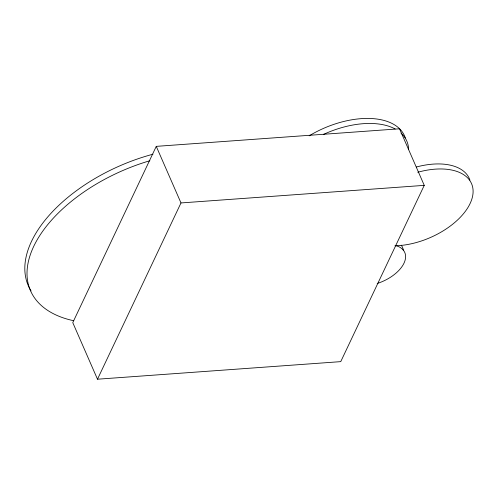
<?xml version="1.0" encoding="UTF-8"?>
<svg xmlns="http://www.w3.org/2000/svg" width="498" height="498" viewBox="0 0 498 498"><rect width="100%" height="100%" fill="white"/><g stroke="black" fill="none" stroke-linecap="round" stroke-linejoin="round"><path stroke-width="0.75" d="M156.266 146.362L72.77 322.636L97.49 379.208L340.744 361.635L424.246 185.362L399.527 128.789L156.266 146.362L180.986 202.941L97.49 379.208M180.986 202.941L424.246 185.362M401.002 133.066A70.909 39.342 -23.6 0 1 408.628 149.637M323.625 134.36A70.909 39.342 -23.6 0 1 395.151 128.97M309.196 135.817A70.909 39.342 -23.6 0 1 405.316 137.927M417.772 172.258A59.368 32.943 -23.6 0 1 471.88 199.001A59.368 32.943 -23.6 0 1 394.945 245.782M416.309 167.029A59.368 32.943 -23.6 0 1 469.913 180.071M395.48 245.495A31.884 17.691 -23.6 0 1 403.94 263.293A31.884 17.691 -23.6 0 1 377.198 283.499M401.183 245.165A31.884 17.691 -23.6 0 1 403.374 250.668M73.735 320.737A131.926 73.2 -23.6 0 1 33.764 246.286A131.926 73.2 -23.6 0 1 149.873 160.73M31.063 290.925A131.926 73.2 -23.6 0 1 152.967 154.218"/></g></svg>
